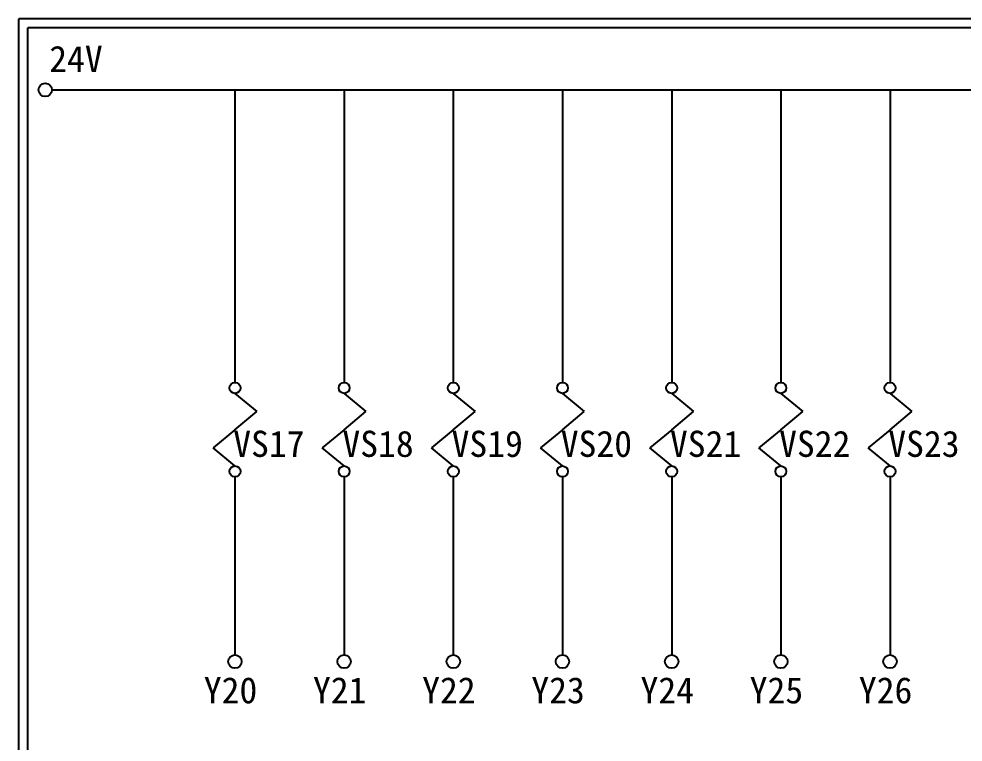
# Model space of a CAD drawing. Extents: x 926 to 1213, y 3 to 207.
# Drawn here: x 925.7 to 1055.5, y 107.6 to 207 of the extents above; entities that cross this region are included whole.
import ezdxf

# ---------------------------------------------------------------- set-up
doc = ezdxf.new("R2010")
doc.units = 0
doc.layers.add('圖框層', color=7, linetype='CONTINUOUS')
doc.layers.add('標尺寸層', color=3, linetype='CONTINUOUS')
doc.styles.add('STSL', font='KAIU.TTF')

msp = doc.modelspace()

# ---------------------------------------------------------------- linework, layer by layer
at = {"layer": '圖框層', "color": 7}
for p, q in [((1212.74, 206.97), (925.74, 206.97)), ((925.74, 3), (925.74, 206.97)), ((1211.49, 205.72), (926.99, 205.72)), ((926.99, 4.25), (926.99, 205.72))]:
    msp.add_line(p, q, dxfattribs=at)
at = {"layer": '標尺寸層', "color": 7}
for p, q in [((930.28, 197.22), (1207.88, 197.22)), ((955.43, 197.22), (955.43, 157.03)), ((970.43, 197.22), (970.43, 157.03)), ((985.43, 197.22), (985.43, 157.03)), ((1000.43, 197.22), (1000.43, 157.03)), ((1015.43, 197.22), (1015.43, 157.03)), ((1030.43, 197.22), (1030.43, 157.03)), ((1045.43, 197.22), (1045.43, 157.03)), ((955.43, 155.53), (958.43, 153.04)), ((970.43, 155.53), (973.43, 153.04)), ((985.43, 155.53), (988.43, 153.04)), ((1000.43, 155.53), (1003.43, 153.04)), ((1015.43, 155.53), (1018.43, 153.04)), ((1030.43, 155.53), (1033.43, 153.04)), ((1045.43, 155.53), (1048.43, 153.04)), ((955.43, 150.55), (958.43, 153.04)), ((970.43, 150.55), (973.43, 153.04)), ((985.43, 150.55), (988.43, 153.04)), ((1000.43, 150.55), (1003.43, 153.04)), ((1015.43, 150.55), (1018.43, 153.04)), ((1030.43, 150.55), (1033.43, 153.04)), ((1045.43, 150.55), (1048.43, 153.04)), ((955.43, 150.55), (952.42, 148.06)), ((970.43, 150.55), (967.42, 148.06)), ((985.43, 150.55), (982.42, 148.06)), ((1000.43, 150.55), (997.42, 148.06)), ((1015.43, 150.55), (1012.42, 148.06)), ((1030.43, 150.55), (1027.42, 148.06)), ((1045.43, 150.55), (1042.42, 148.06)), ((955.43, 145.57), (952.42, 148.06)), ((970.43, 145.57), (967.42, 148.06)), ((985.43, 145.57), (982.42, 148.06)), ((1000.43, 145.57), (997.42, 148.06)), ((1015.43, 145.57), (1012.42, 148.06)), ((1030.43, 145.57), (1027.42, 148.06)), ((1045.43, 145.57), (1042.42, 148.06)), ((955.43, 144.07), (955.43, 119.62)), ((970.43, 144.07), (970.43, 119.62)), ((985.43, 144.07), (985.43, 119.62)), ((1000.43, 144.07), (1000.43, 119.62)), ((1015.43, 144.07), (1015.43, 119.62)), ((1030.43, 144.07), (1030.43, 119.62)), ((1045.43, 144.07), (1045.43, 119.62))]:
    msp.add_line(p, q, dxfattribs=at)
for centre, radius in [((929.36, 197.22), 0.92), ((955.43, 156.28), 0.751), ((970.43, 156.28), 0.751), ((985.43, 156.28), 0.751), ((1000.43, 156.28), 0.751), ((1015.43, 156.28), 0.751), ((1030.43, 156.28), 0.751), ((1045.43, 156.28), 0.751), ((955.43, 144.82), 0.751), ((970.43, 144.82), 0.751), ((985.43, 144.82), 0.751), ((1000.43, 144.82), 0.751), ((1015.43, 144.82), 0.751), ((1030.43, 144.82), 0.751), ((1045.43, 144.82), 0.751), ((955.43, 118.7), 0.92), ((970.43, 118.7), 0.92), ((985.43, 118.7), 0.92), ((1000.43, 118.7), 0.92), ((1015.43, 118.7), 0.92), ((1030.43, 118.7), 0.92), ((1045.43, 118.7), 0.92)]:
    msp.add_circle(centre, radius, dxfattribs=at)

# ---------------------------------------------------------------- texts
at = {"layer": '圖框層', "color": 4, "style": 'STSL'}
for s, p in [('24V', (929.91, 199.68)), ('VS17', (955.19, 146.81)), ('VS18', (970.19, 146.81)), ('VS19', (985.19, 146.81)), ('VS20', (1000.19, 146.81)), ('VS21', (1015.19, 146.81)), ('VS22', (1030.19, 146.81)), ('VS23', (1045.19, 146.81)), ('Y20', (951.15, 112.96)), ('Y21', (966.15, 112.96)), ('Y22', (981.15, 112.96)), ('Y23', (996.15, 112.96)), ('Y24', (1011.15, 112.96)), ('Y25', (1026.15, 112.96)), ('Y26', (1041.15, 112.96))]:
    msp.add_text(s, height=3.6, dxfattribs=at).set_placement(p)

doc.saveas('drawing.dxf')
